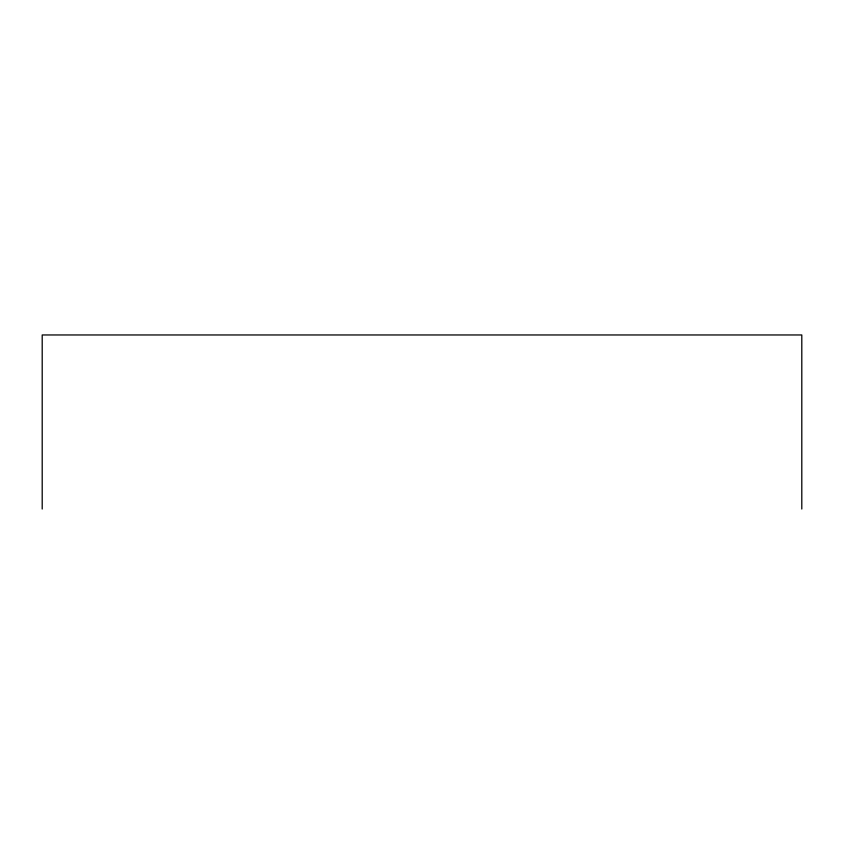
<?xml version="1.0" encoding="UTF-8"?>
<svg xmlns="http://www.w3.org/2000/svg" width="844" height="844" viewBox="0 0 844 844"><rect width="100%" height="100%" fill="white"/><g stroke="black" fill="none" stroke-linecap="round" stroke-linejoin="round"><path stroke-width="1.27" d="M801.8 509.037L801.8 334.962L42.2 334.962L42.2 509.037"/></g></svg>
